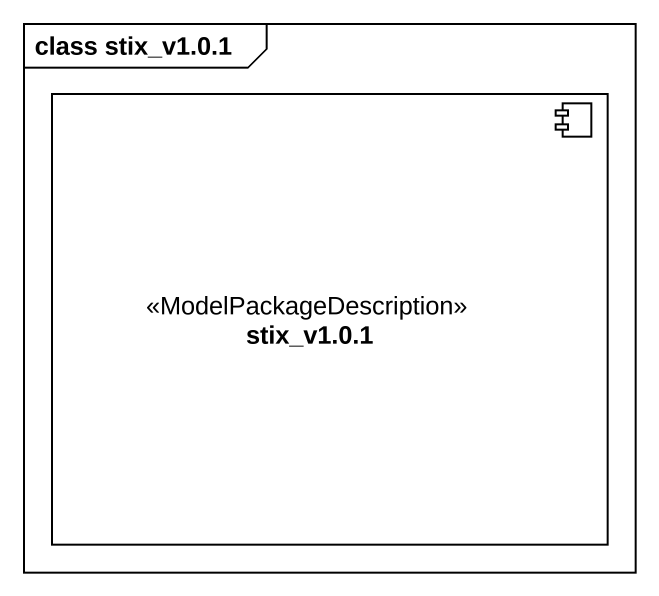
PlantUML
@startuml
mainframe class stix_v1.0.1
component "stix_v1.0.1" as stix_v1_0_1 <<ModelPackageDescription>>
@enduml
